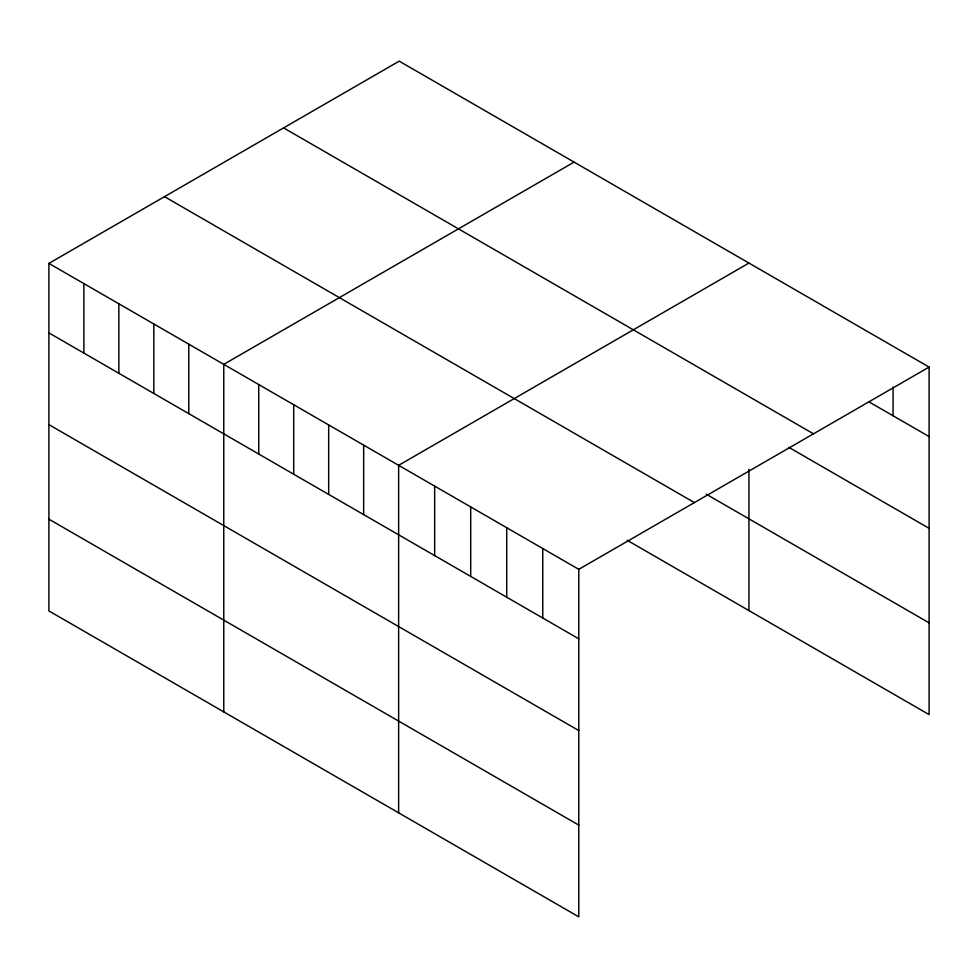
<?xml version="1.0" encoding="UTF-8"?>
<svg xmlns="http://www.w3.org/2000/svg" width="978" height="978" viewBox="0 0 978 978"><rect width="100%" height="100%" fill="white"/><g stroke="black" fill="none" stroke-linecap="round" stroke-linejoin="round"><path stroke-width="1.47" d="M48.9 263.4L578.793 569.33L578.793 916.851L48.9 610.92L48.9 263.4L399.207 61.149L929.1 367.08L929.1 714.6L627.179 540.284M574.074 162.116L223.766 364.354L223.766 711.874M748.94 263.07L398.633 465.32L398.633 812.828M578.793 569.33L929.1 367.08M868.611 401.652L929.1 436.579M283.608 127.898L813.5 433.829M788.83 447.337L929.1 528.328M706.189 494.159L929.1 622.852M164.5 196.664L694.392 502.594M48.9 332.887L578.793 638.817M48.9 424.635L578.793 730.566M48.9 519.171L578.793 825.102M893.073 387.068L893.073 415.772M748.94 469.318L748.94 610.59M542.766 548.524L542.766 618.023M506.726 527.729L506.726 597.216M470.699 506.922L470.699 576.409M434.66 486.115L434.66 555.602M363.657 445.124L363.657 514.611M328.681 424.929L328.681 494.416M293.706 404.745L293.706 474.232M258.742 384.55L258.742 454.036M188.791 344.17L188.791 413.657M153.815 323.975L153.815 393.462M118.851 303.779L118.851 373.278M83.876 283.596L83.876 353.082"/></g></svg>
